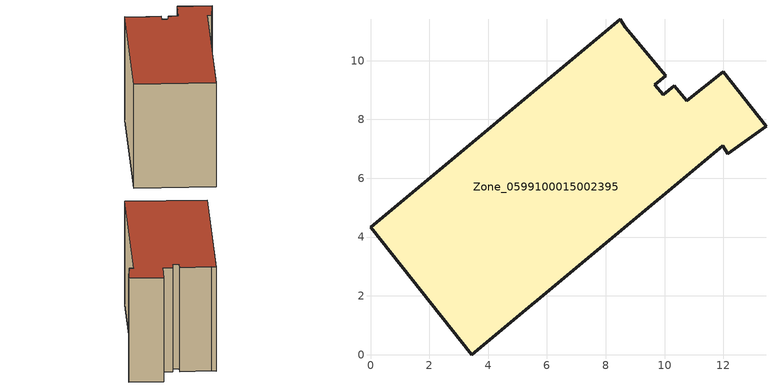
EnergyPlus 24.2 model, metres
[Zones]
Zone_0599100015002395
 floor ground (C_G): 9.67,9.18 9.95,8.85 10.32,9.14 10.75,8.63 12,9.63 13.45,7.76 12.14,6.83 11.98,7.1 3.45,0 0,4.34 8.49,11.41 8.66,11.13 10.04,9.49 z1.2
 wall outside (C_F): 12.14,6.83 13.45,7.76 12,9.63 10.75,8.63 10.32,9.14 9.95,8.85 9.67,9.18 10.04,9.49 8.66,11.13 8.49,11.41 0,4.34 3.45,0 11.98,7.1 12.14,6.83 z1.2:8.85
 roof outside (C_R): 11.98,7.1 12.14,6.83 13.45,7.76 12,9.63 10.75,8.63 10.32,9.14 9.95,8.85 9.67,9.18 10.04,9.49 8.66,11.13 8.49,11.41 0,4.34 3.45,0 z8.85
[BUILDING]
Pand.0599100015002395: North Axis=0; Terrain=City; Loads Convergence Tolerance Value=0.04; Temperature Convergence Tolerance Value=0.4; Solar Distribution=FullExterior; Maximum Number of Warmup Days=25; Minimum Number of Warmup Days=1
[Site:Location]
Rotterdam.The.Hague.AP_ZH_NLD Design_Conditions: Latitude=51.96; Longitude=4.45; Time Zone=1; Elevation=-4.5
[SITE:GROUNDTEMPERATURE:BUILDINGSURFACE]
18, 18, 18, 18, 18, 18, 18, 18, 18, 18, 18, 18
[MATERIAL] Thermal Absorptance=0.9; Solar Absorptance=0.7; Visible Absorptance=0.7
Name | Roughness | Thickness | Conductivity | Density | Specific Heat
G.TI.1975-1991 | MediumSmooth | 0.15 | 0.288461 | 540 | 1210
F.TI.1975-1991 | Rough | 0.3 | 0.230769 | 1920 | 840
R.TI.1975-1991 | MediumRough | 0.2 | 0.153846 | 1500 | 1000
[CONSTRUCTION]
C_G: G.TI.1975-1991
C_F: F.TI.1975-1991
C_R: R.TI.1975-1991
[ZONE]
Zone_0599100015002395: Type=1; Multiplier=1; Ceiling Height=Autocalculate; Volume=Autocalculate; Floor Area=autocalculate; Part of Total Floor Area=Yes
[ZONEINFILTRATION:DESIGNFLOWRATE]
Infil_Zone_0599100015002395: Zone or ZoneList or Space or SpaceList=Zone_0599100015002395; Schedule=AlwaysOn; Design Flow Rate Calculation Method=Flow/Area; Flow Rate per Floor Area=0.003; Constant Term Coefficient=1; Temperature Term Coefficient=0; Velocity Term Coefficient=0; Velocity Squared Term Coefficient=0
[HVACTEMPLATE:ZONE:IDEALLOADSAIRSYSTEM]
Zone_0599100015002395: Maximum Heating Supply Air Temperature=50; Minimum Cooling Supply Air Temperature=13; Maximum Heating Supply Air Humidity Ratio=0.0156; Minimum Cooling Supply Air Humidity Ratio=0.0077; Heating Limit=NoLimit; Cooling Limit=NoLimit; Dehumidification Control Type=ConstantSensibleHeatRatio; Cooling Sensible Heat Ratio=0.7; Dehumidification Setpoint=60; Humidification Control Type=None; Humidification Setpoint=30; Outdoor Air Method=None; Outdoor Air Flow Rate per Person=0.00944; Outdoor Air Flow Rate per Zone Floor Area=0; Outdoor Air Flow Rate per Zone=0; Demand Controlled Ventilation Type=None; Outdoor Air Economizer Type=NoEconomizer; Heat Recovery Type=None; Sensible Heat Recovery Effectiveness=0.7; Latent Heat Recovery Effectiveness=0.65
[ZONECONTROL:THERMOSTAT]
ThermostatControl_Zone_0599100015002395: Zone or ZoneList=Zone_0599100015002395; Control Type Schedule=DualSetpointControlType; Control 1=Thermostat_Zone_0599100015002395; Temperature Difference Between Cutout And Setpoint=0
[THERMOSTATSETPOINT:DUALSETPOINT]
Thermostat_Zone_0599100015002395: Heating Setpoint Temperature Schedule=HeatingSetpoint_Zone_0599100015002395; Cooling Setpoint Temperature Schedule=CoolingSetpoint_Zone_0599100015002395
[SCHEDULE:COMPACT]
HeatingSetpoint_Zone_0599100015002395: Through: 12/31, For: AllDays, Until: 24:00, 21
CoolingSetpoint_Zone_0599100015002395: Through: 12/31, For: AllDays, Until: 24:00, 24
DualSetpointControlType: Through: 12/31, For: AllDays, Until: 24:00, 4
AlwaysOn: Through: 12/31, For: AllDays, Until: 24:00, 1
